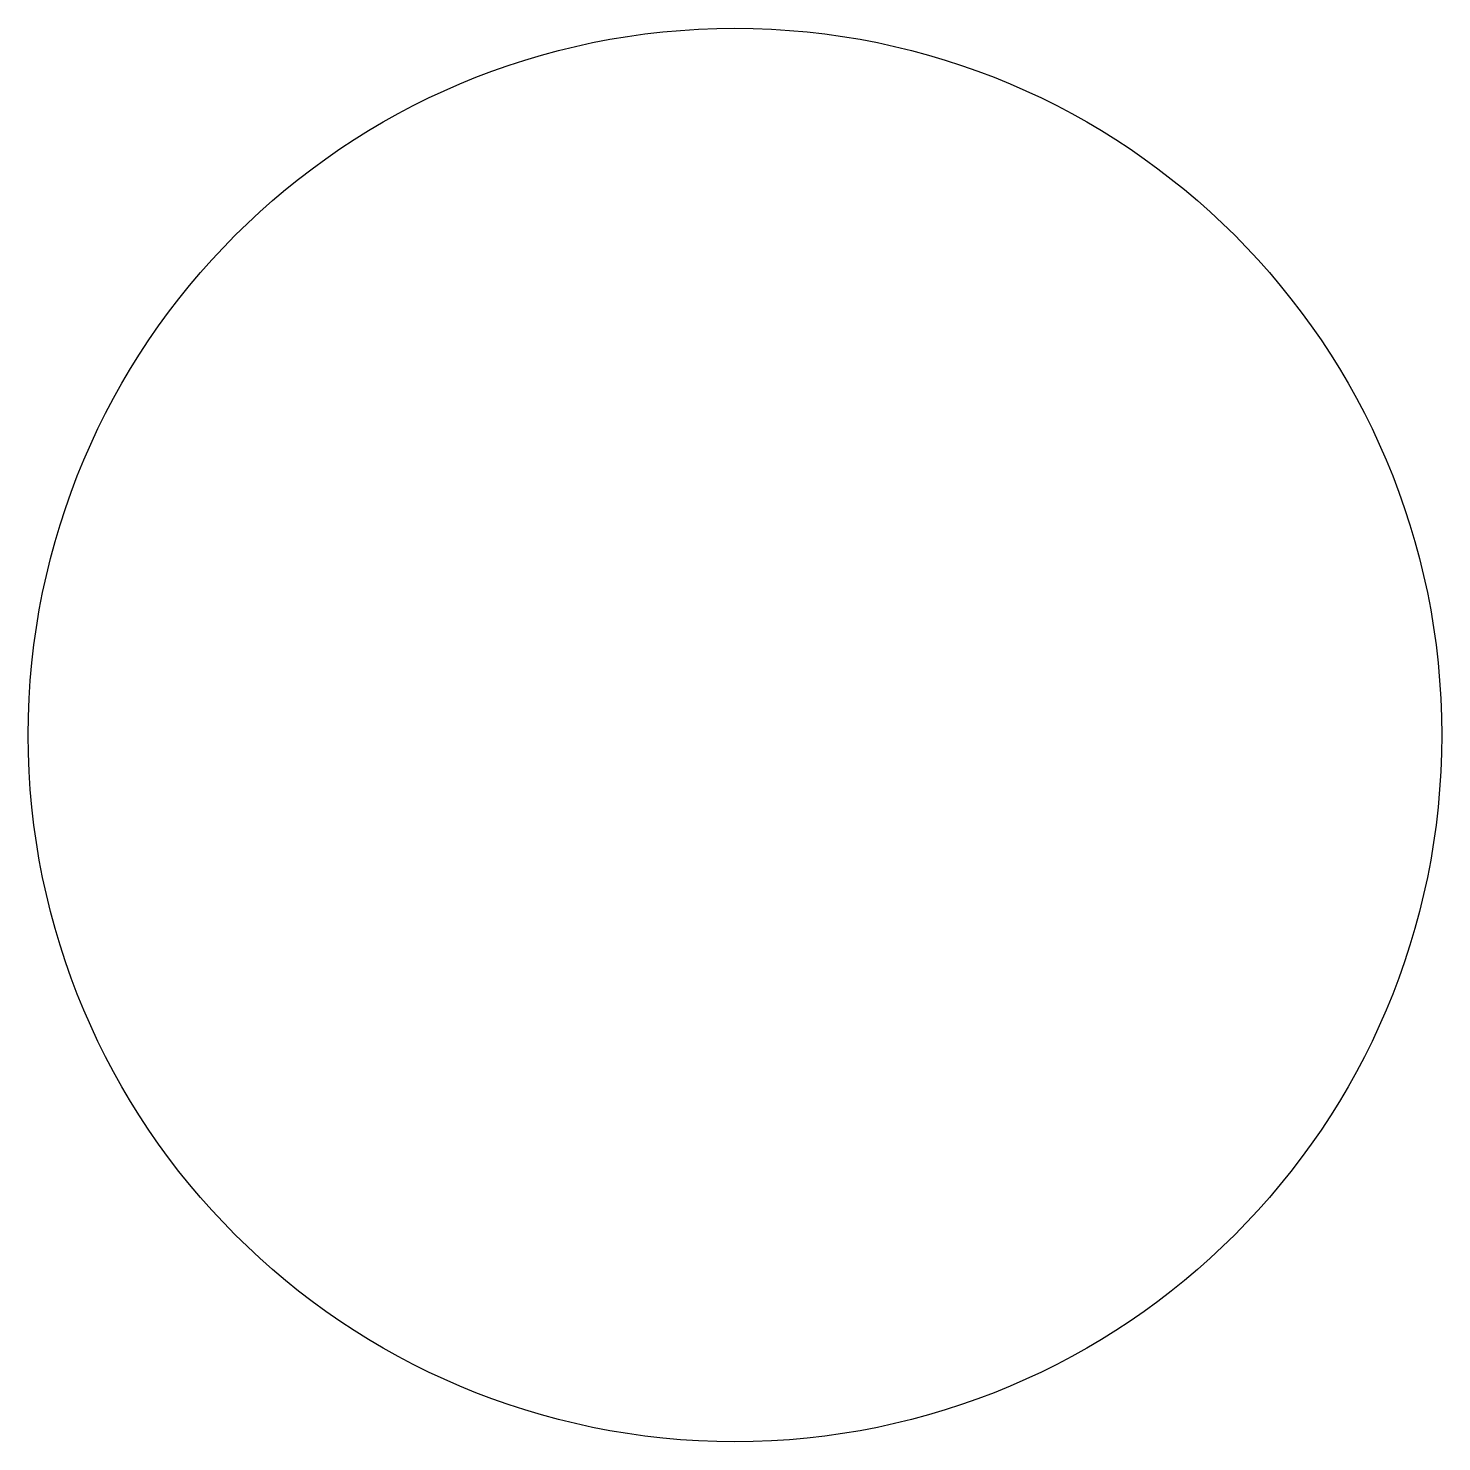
# Model space of a CAD drawing. Header units: millimetres. Extents: x -77.26 to -73.06, y -21.68 to -17.48.
import ezdxf

# ---------------------------------------------------------------- set-up
doc = ezdxf.new("R2010")
doc.units = ezdxf.units.MM
doc.layers.get('0').update_dxf_attribs({"linetype": 'CONTINUOUS'})

msp = doc.modelspace()

# ---------------------------------------------------------------- linework, layer by layer
msp.add_circle((-75.1607, -19.5818), 2.1)
msp.add_circle((-75.1607, -19.5818), 2.1)

doc.saveas('drawing.dxf')
